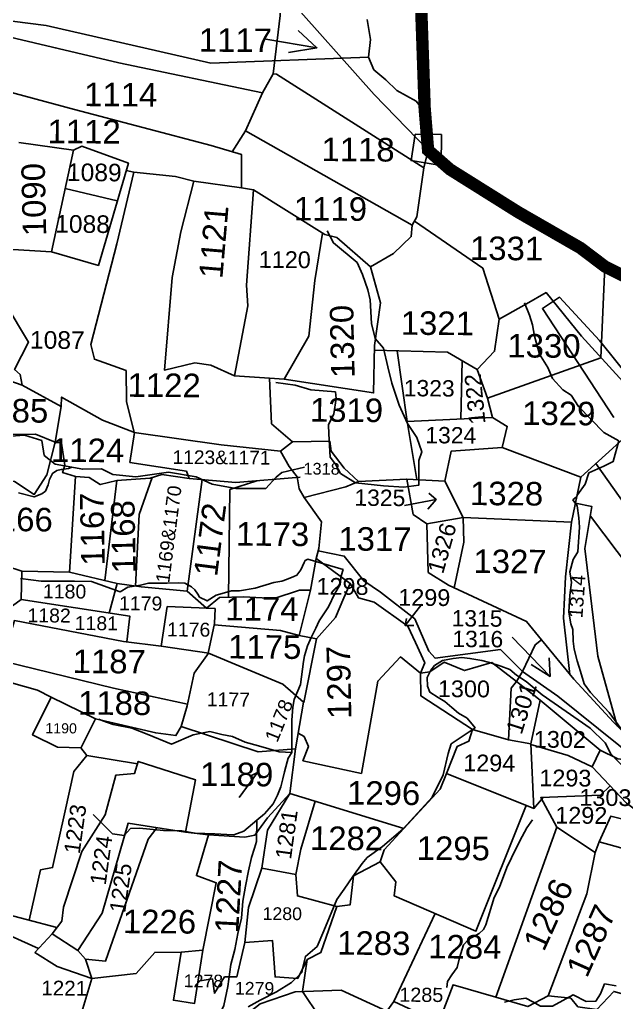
# Model space of a CAD drawing. Header units: inches. Extents: x 215816 to 245985, y 1583903 to 1595496.
# Drawn here: x 227749 to 228231, y 1586894 to 1587689 of the extents above; entities that cross this region are included whole.
import ezdxf

# ---------------------------------------------------------------- set-up
doc = ezdxf.new("R2010")
doc.units = ezdxf.units.IN
doc.header["$MEASUREMENT"] = 0
doc.linetypes.add('ACAD_ISO03W100', pattern=[30, 12, -18])
for name, color, linetype in [('BOUNDRY STONES', 240, 'Continuous'), ('PLOTS', 7, 'Continuous'), ('PLOTS NO', 7, 'Continuous'), ('ROADS', 1, 'Continuous'), ('STREAMS', 4, 'Continuous'), ('VILLAGE BOUNDRY', 5, 'Continuous')]:
    doc.layers.add(name, color=color, linetype=linetype)
doc.styles.get("Standard").update_dxf_attribs({"font": 'arial.ttf'})

msp = doc.modelspace()

# ---------------------------------------------------------------- linework, layer by layer
at = {"layer": 'BOUNDRY STONES', "color": 0}
for points in [[(227966.82772, 1587662.26399), (227989.88078, 1587665.99579), (227974.7476, 1587679.91989)], [(227989.88078, 1587665.99579), (227948.48363, 1587673.02281)], [(228086.45513, 1587300.42553), (228060.91483, 1587295.64878)], [(228079.66892, 1587292.68056), (228086.45513, 1587300.42553), (228080.56162, 1587305.58947)], [(228061.28295, 1587198.5812), (228074.86803, 1587215.84231)], [(228062.38621, 1587204.24133), (228061.28295, 1587198.5812), (228068.36761, 1587198.5305)], [(228178.59947, 1587157.35698), (228148.00677, 1587189.1043)], [(228163.43587, 1587167.03029), (228178.59947, 1587157.35698), (228177.99747, 1587172.23985)], [(227941.75792, 1587079.69951), (227927.08731, 1587059.2579)], [(227935.35636, 1587076.2028), (227941.75792, 1587079.69951), (227944.39694, 1587074.86815)]]:
    msp.add_lwpolyline(points, dxfattribs=at)
at = {"layer": 'BOUNDRY STONES'}
msp.add_lwpolyline([(228069.44069, 1587595.99312), (228090.69469, 1587595.84102), (228090.51471, 1587570.69045), (228066.10049, 1587574.76193)], close=True, dxfattribs=at)
at = {"layer": 'PLOTS'}
for points in [[(227168.65178, 1587955.56994), (227268.46807, 1587938.12159), (227453.44707, 1587905.7864), (227662.87588, 1587821.75812), (227963.58087, 1587710.06199), (228036.35495, 1587628.23467), (228079.91083, 1587583.14887), (228076.56616, 1587568.85406), (227957.14651, 1587644.60827), (227954.45274, 1587644.93644), (227960.2102, 1587692.19638), (227960.45845, 1587711.2218)], [(227954.45274, 1587644.93644), (227945.82701, 1587629.67777), (227829.64033, 1587653.84133), (227692.32782, 1587686.21089), (227517.51154, 1587748.54251), (227479.61929, 1587768.66922), (227422.16993, 1587827.15318), (227453.68183, 1587905.69221)], [(227890.20527, 1587558.17831), (227928.80116, 1587552.59974), (227928.82879, 1587579.70654), (227904.40911, 1587586.92854), (227793.7276, 1587616.0202), (227680.53181, 1587646.59507)], [(227921.45263, 1587581.888), (227932.11291, 1587598.71714), (227945.82701, 1587629.67777)], [(227932.11291, 1587598.71714), (228067.06085, 1587522.37564), (228070.87828, 1587529.12365), (228076.56616, 1587568.85406)], [(227748.72493, 1587589.46513), (227792.83849, 1587583.10013), (227775.21556, 1587501.00115), (227734.79987, 1587503.33485)], [(227775.21556, 1587501.00115), (227813.07604, 1587489.92062), (227837.31091, 1587572.72749), (227799.78789, 1587586.30385), (227792.83849, 1587583.10013)], [(227835.57555, 1587566.79801), (227841.63793, 1587565.37744), (227828.07345, 1587507.49001), (227807.01315, 1587425.98171), (227809.92261, 1587413.98729), (227821.37527, 1587409.91413), (227835.54498, 1587404.87464), (227835.80811, 1587379.79978), (227842.11908, 1587354.80952), (227912.48525, 1587344.63172), (227960.37357, 1587339.63261), (227970.24562, 1587347.21183), (227953.04415, 1587361.80304), (227951.63791, 1587398.61642), (227923.19746, 1587400.64924), (227903.9552, 1587409.10202), (227891.15585, 1587411.02292), (227866.48665, 1587405.21262), (227872.83736, 1587480.0603), (227879.9265, 1587517.00929), (227890.20527, 1587558.17831), (227875.35698, 1587561.88552), (227841.63793, 1587565.37744)], [(227786.16795, 1587552.02446), (227828.34081, 1587542.07801)], [(227923.19746, 1587400.64924), (227934.12445, 1587457.10225), (227933.07043, 1587474.05798), (227938.58534, 1587551.18556)], [(227928.80116, 1587552.59974), (227938.58534, 1587551.18556), (227996.29822, 1587515.01939), (228005.93133, 1587512.45594), (228033.21853, 1587488.81226), (228051.93211, 1587499.48793), (228066.3409, 1587513.18772), (228067.06085, 1587522.37564)], [(228068.96956, 1587525.74964), (228124.27251, 1587487.64734), (228137.46563, 1587446.42211), (228159.52013, 1587458.9031), (228175.41776, 1587467.89981), (228204.00296, 1587432.53502), (228265.49498, 1587365.10044), (228295.36289, 1587377.36206)], [(227951.63791, 1587398.61642), (227963.47875, 1587397.77007), (227983.50179, 1587432.59188), (227988.36938, 1587477.60079), (227994.54158, 1587516.1202)], [(227643.76784, 1587487.65106), (227666.0576, 1587482.89752), (227662.34311, 1587452.15851), (227656.0056, 1587426.92616), (227664.09131, 1587414.32316), (227686.34776, 1587408.50966), (227706.00125, 1587411.02987), (227723.41325, 1587402.59018), (227751.46611, 1587392.91034), (227749.69876, 1587401.73694), (227745.23342, 1587405.59375), (227756.54141, 1587427.79715), (227737.6332, 1587459.26366), (227721.42297, 1587472.85003), (227721.30789, 1587503.28384), (227699.53421, 1587508.47445)], [(227419.36341, 1587487.33902), (227449.83548, 1587463.78661), (227468.11188, 1587449.66045), (227488.82848, 1587417.34158), (227493.37229, 1587410.25302), (227500.66258, 1587406.27319), (227553.07561, 1587387.36303), (227563.24751, 1587392.95373), (227577.87911, 1587397.82604), (227594.54054, 1587398.39328), (227629.49769, 1587399.58339), (227646.46932, 1587396.97), (227652.52731, 1587376.45985), (227662.9014, 1587362.31269), (227713.19134, 1587358.69206), (227730.79613, 1587357.4246), (227738.73795, 1587353.01735), (227762.26702, 1587353.36384), (227778.13677, 1587346.87284)], [(228033.21853, 1587488.81226), (228041.32777, 1587459.55887), (228036.54833, 1587425.19332), (228035.76891, 1587386.72167), (227963.47875, 1587397.77007)], [(228223.07264, 1587488.99419), (228219.79701, 1587415.21464), (228127.86943, 1587382.42065), (228119.61823, 1587405.55028), (228133.74529, 1587420.5113), (228137.46563, 1587446.42211)], [(228036.46911, 1587421.28269), (228095.61179, 1587419.68631), (228119.61823, 1587405.55028)], [(228054.99977, 1587420.78251), (228062.91097, 1587363.48355), (228131.97291, 1587366.74783), (228127.86943, 1587382.42065)], [(228106.4321, 1587365.54061), (228107.61501, 1587412.6183)], [(227976.25514, 1587318.65053), (227924.37886, 1587314.11147), (227886.58007, 1587317.60138), (227884.24936, 1587323.37494), (227838.55554, 1587330.47471), (227842.33183, 1587354.77875), (227816.43621, 1587364.66637), (227783.31147, 1587383.40894), (227782.91811, 1587375.79233), (227751.46611, 1587392.91034)], [(227782.91811, 1587375.79233), (227778.13677, 1587346.87284), (227783.16809, 1587346.041), (227785.79536, 1587328.02345), (227784.0872, 1587322.22814), (227794.42329, 1587319.1816), (227805.57639, 1587318.34933), (227814.51415, 1587312.52849), (227828.09165, 1587315.81775), (227854.87508, 1587317.82723), (227864.55248, 1587320.63642), (227886.58007, 1587317.60138)], [(228131.97291, 1587366.74783), (228144.00961, 1587359.57505), (228139.8482, 1587342.45032), (228203.40477, 1587318.45126), (228237.70941, 1587349.49511), (228265.49498, 1587365.10044)], [(228070.89621, 1587316.59806), (228062.91097, 1587363.48355)], [(227751.01124, 1587242.51729), (227711.27552, 1587255.41943), (227712.81662, 1587280.65722), (227686.07257, 1587291.14229), (227688.6283, 1587322.39365), (227745.1285, 1587314.99741), (227761.18439, 1587304.58875), (227771.41969, 1587320.37722), (227778.13677, 1587346.87284)], [(227970.24562, 1587347.21183), (228000.41303, 1587347.62702), (228001.51939, 1587339.57256), (228012.11605, 1587325.73856), (228023.47671, 1587315.074), (228013.38503, 1587310.70125), (227979.64852, 1587302.15857), (227975.46213, 1587309.06765), (227974.04998, 1587318.92019), (227967.35105, 1587327.21344), (227960.37357, 1587339.63261)], [(228093.40417, 1587315.359), (228098.57659, 1587339.51203), (228139.8482, 1587342.45032)], [(228211.2535, 1587287.04129), (228297.69261, 1587172.69561), (228313.33048, 1587191.76429), (228215.63148, 1587329.51577)], [(227789.66351, 1587241.6621), (227794.42329, 1587319.1816)], [(227843.07471, 1587230.48695), (227846.06549, 1587288.45015), (227856.69084, 1587318.35432)], [(227897.12235, 1587316.62803), (227884.97375, 1587226.21623)], [(228062.59766, 1587317.05489), (228023.47671, 1587315.074)], [(228108.32515, 1587285.8569), (228093.40417, 1587315.359), (228062.59766, 1587317.05489), (228067.74468, 1587288.43162), (228078.94622, 1587280.7187)], [(228108.32515, 1587285.8569), (228196.01928, 1587282.16063), (228203.40477, 1587318.45126)], [(227818.28633, 1587234.95559), (227828.09165, 1587315.81775)], [(227918.31102, 1587221.27694), (227919.52423, 1587308.49605), (227941.2617, 1587315.58868)], [(227989.37624, 1587252.69371), (227991.51005, 1587260.78097), (227993.62591, 1587282.43766), (227979.64852, 1587302.15857)], [(228232.88321, 1587117.4129), (228217.22771, 1587173.74417), (228206.77927, 1587260.78128), (228212.56313, 1587294.72779), (228199.13304, 1587297.46094)], [(228171.69987, 1587187.0328), (228159.58266, 1587201.83773), (228096.35414, 1587231.28161), (228079.95673, 1587241.42816), (228078.94622, 1587280.7187), (228108.32515, 1587285.8569), (228108.92075, 1587265.93433), (228101.13263, 1587229.05639)], [(228196.01928, 1587282.16063), (228191.09156, 1587237.85944), (228189.37558, 1587204.41617), (228194.6618, 1587158.97769)], [(227990.99795, 1587258.84006), (228012.03193, 1587254.72251), (228027.80551, 1587234.55165), (228041.36538, 1587225.54171), (228069.23902, 1587203.78564), (228080.48388, 1587177.73293), (228085.51838, 1587172.04837), (228138.39811, 1587179.16289), (228156.26516, 1587161.39786), (228151.48059, 1587153.22078), (228131.52006, 1587168.58004), (228109.32682, 1587162.05289), (228092.99624, 1587168.85572), (228081.40605, 1587161.09987), (228073.78445, 1587159.88642), (228057.50005, 1587173.14442), (228039.21551, 1587153.54367), (228025.98951, 1587078.77592), (227978.65619, 1587089.14364), (227983.00551, 1587100.52481), (227979.60383, 1587108.73374), (227974.73248, 1587111.29038)], [(227989.4834, 1587187.71941), (228004.95808, 1587204.93456), (228011.76167, 1587220.79387), (228016.80373, 1587232.54705), (227989.37624, 1587252.69371), (227984.69168, 1587227.24097)], [(227750.50315, 1587219.55288), (227751.01124, 1587242.51729), (227789.66351, 1587241.6621), (227828.22281, 1587232.62741), (227821.869, 1587208.57507)], [(227828.22281, 1587232.62741), (227847.58104, 1587229.8375), (227884.97375, 1587226.21623), (227900.64108, 1587212.53878), (227911.00523, 1587221.07306), (227930.73348, 1587221.62361), (227955.22954, 1587220.41998), (227975.92414, 1587227.07317), (227984.69168, 1587227.24097), (227975.54512, 1587190.49675), (227989.4834, 1587187.71941), (227979.24291, 1587136.32659)], [(228016.80373, 1587232.54705), (228023.7123, 1587220.89195), (228036.23532, 1587217.29823), (228063.41029, 1587198.10758), (228069.58947, 1587184.78451), (228077.17443, 1587168.43043), (228073.78445, 1587159.88642)], [(227743.6247, 1587214.42793), (227750.50315, 1587219.55288), (227838.53119, 1587206.01202), (227836.07713, 1587185.21646)], [(227902.45673, 1587176.09849), (227863.91736, 1587181.93106), (227868.74503, 1587213.8305), (227907.53982, 1587212.25939), (227907.04695, 1587200.0891), (227902.01869, 1587176.16479)], [(227741.93315, 1587191.80889), (227745.10442, 1587202.55838), (227833.42465, 1587185.52947), (227863.91736, 1587181.93106)], [(227906.82361, 1587199.02648), (227960.44617, 1587194.51076), (227975.54512, 1587190.49675)], [(228250.76395, 1587088.38083), (228255.95665, 1587094.68007), (228229.93515, 1587120.31744), (228197.88876, 1587155.03495), (228171.69987, 1587187.0328), (228166.65295, 1587182.90212), (228156.26516, 1587161.39786)], [(227810.62276, 1587123.07754), (227859.45121, 1587111.59299), (227875.74988, 1587109.46124), (227880.01805, 1587116.75825), (227921.75442, 1587103.08342), (227942.48441, 1587096.29128), (227972.49748, 1587098.69013), (227979.18266, 1587136.37914), (227962.24136, 1587151.15549), (227930.07634, 1587164.5752), (227902.08182, 1587176.25491), (227890.63331, 1587159.9114), (227884.94441, 1587133.38975), (227880.01805, 1587116.75825)], [(227774.90662, 1587140.59161), (227763.69487, 1587146.08949), (227731.84047, 1587155.07395), (227735.93315, 1587169.58456), (227825.37374, 1587147.74863), (227885.26861, 1587134.90116)], [(228073.78445, 1587159.88642), (228074.08843, 1587141.5592), (228115.78465, 1587114.33423), (228144.88289, 1587106.0111), (228147.21222, 1587147.85978), (228151.48059, 1587153.22078), (228170.52757, 1587138.05578), (228163.12912, 1587102.74524), (228144.88289, 1587106.0111)], [(228219.19502, 1587097.51157), (228233.47724, 1587090.58891), (228250.76395, 1587088.38083), (228184.87239, 1587141.29594), (228156.26516, 1587161.39786)], [(227803.7565, 1587093.24074), (227798.83693, 1587099.5691), (227779.96044, 1587100.07056), (227759.86786, 1587109.92332), (227774.90662, 1587140.59161), (227810.62276, 1587123.07754), (227798.99516, 1587099.36556)], [(228163.01728, 1587102.21148), (228193.37566, 1587093.44155), (228212.68561, 1587084.08193), (228219.19502, 1587097.51157), (228170.52757, 1587138.05578)], [(228165.50296, 1587050.52952), (228094.72886, 1587078.75644), (228103.47183, 1587100.67792), (228112.75133, 1587104.80796), (228115.78465, 1587114.33423)], [(228173.01131, 1587059.29618), (228165.50296, 1587050.52952), (228163.12912, 1587102.74524)], [(227982.11133, 1586928.15475), (227974.46971, 1586912.85327), (227956.10093, 1586914.18916), (227953.90183, 1586943.71272), (227931.7183, 1586942.06036), (227934.50891, 1586970.34825), (227945.28169, 1587002.1878), (227950.02157, 1587032.94532), (227968.00971, 1587062.62555), (227972.49748, 1587098.69013)], [(227756.96943, 1586960.09397), (227766.24292, 1587000.88299), (227775.97044, 1587002.64527), (227786.20724, 1587048.6683), (227793.28562, 1587080.49155), (227803.7565, 1587093.24074), (227844.73147, 1587086.54735)], [(227883.4409, 1587031.25055), (227891.63382, 1587073.7233), (227845.3646, 1587088.52631), (227842.22436, 1587078.71097), (227827.13729, 1587077.2991), (227818.6297, 1587045.43964), (227799.71899, 1587015.53206), (227784.72367, 1586970.70783), (227783.54269, 1586959.35864), (227775.59532, 1586949.10272)], [(228094.72886, 1587078.75644), (228089.69223, 1587066.12796), (228060.17991, 1587034.22974), (228044.34914, 1587017.11913), (228041.02255, 1587007.21554), (228053.91311, 1586991.15501), (228052.3457, 1586979.83992), (228118.67421, 1586951.10765), (228159.31159, 1587052.99882)], [(228212.68561, 1587084.08193), (228240.45151, 1587054.85747), (228287.39559, 1587020.35685), (228325.39336, 1586977.84468), (228338.41015, 1586979.42263), (228340.20023, 1586964.65598), (228357.74341, 1586959.06498)], [(227902.30544, 1587029.10051), (227931.50739, 1587027.37329), (227939.73251, 1587028.97991), (227950.06875, 1587042.82474), (227968.00971, 1587062.62555)], [(227968.00971, 1587062.62555), (227987.5513, 1587056.76474), (228060.17991, 1587034.22974)], [(228218.30015, 1587023.39374), (228215.04013, 1587014.89632), (228183.97348, 1587035.35748), (228171.13888, 1587059.21604), (228219.45956, 1587061.28403), (228227.28336, 1587068.71735)], [(228005.91847, 1586971.04167), (227974.15512, 1586979.76269), (227972.74239, 1586997.1429), (227976.79026, 1587017.47846), (227988.48848, 1587056.48367)], [(227897.566, 1586935.8025), (227908.44475, 1586990.31162), (227892.35508, 1586996.19778), (227902.30544, 1587029.10051), (227883.4409, 1587031.25055), (227837.11778, 1587038.54323), (227816.04667, 1586965.73505), (227796.39361, 1586935.3979)], [(228330.75465, 1586948.79388), (228286.83348, 1586994.12334), (228271.83035, 1587000.54371), (228256.49806, 1587012.90816), (228218.30015, 1587023.39374), (228227.73803, 1587044.12212), (228268.30412, 1587034.38774)], [(227802.57702, 1586928.5757), (227818.70141, 1586926.88008), (227853.31955, 1587025.73737), (227860.27934, 1587034.89689)], [(228085.50995, 1586965.47378), (228052.13152, 1586894.37676), (228084.12585, 1586879.35614), (228090.40495, 1586882.37885), (228100.08352, 1586907.80465), (228134.83254, 1586897.69296), (228183.97348, 1587035.35748)], [(228134.83254, 1586897.69296), (228160.66295, 1586890.17651), (228177.14259, 1586898.90154), (228208.47371, 1586981.36415), (228215.04013, 1587014.89632)], [(227955.89932, 1586836.98901), (227958.77282, 1586868.64226), (227979.7797, 1586853.40962), (227992.03519, 1586881.92642), (227978.34987, 1586902.22782), (227982.11133, 1586928.15475), (227992.99794, 1586933.79773), (228005.91847, 1586971.04167), (228016.77507, 1586972.46948), (228019.65451, 1586995.93468), (228041.02255, 1587007.21554)], [(227945.28169, 1587002.1878), (227972.74239, 1586997.1429)], [(228177.14259, 1586898.90154), (228195.40122, 1586896.99342), (228201.15739, 1586889.84058), (228216.56638, 1586887.86529), (228230.20234, 1586902.45674), (228246.03525, 1586898.03), (228257.36052, 1586938.53653), (228273.58544, 1586999.79264)], [(227779.56901, 1586954.23068), (227754.77365, 1586960.66365), (227730.07456, 1586967.07164), (227742.57813, 1586947.01179), (227764.61044, 1586937.127)], [(227602.73796, 1586890.61264), (227592.28183, 1586893.73529), (227602.91882, 1586927.02521), (227647.3594, 1586895.25258), (227694.7187, 1586861.39321), (227721.03829, 1586839.33879), (227760.06578, 1586831.67758), (227782.16331, 1586871.45456), (227796.30437, 1586875.20029), (227807.77972, 1586912.78422), (227802.57702, 1586928.5757), (227796.39361, 1586935.3979), (227775.59532, 1586949.10272), (227761.73961, 1586933.99723), (227779.80421, 1586922.51024), (227807.77972, 1586912.78422), (227843.73647, 1586916.92344), (227858.7063, 1586934.03607), (227879.97068, 1586934.25027), (227873.82617, 1586895.27504), (227890.75601, 1586892.60603), (227897.566, 1586935.8025), (227879.97068, 1586934.25027)], [(227893.62323, 1586910.7931), (227905.3151, 1586912.54), (227907.0398, 1586900.99673), (227915.18564, 1586914.17461), (227925.04382, 1586914.10406), (227931.7183, 1586942.06036)], [(228118.77437, 1586813.23406), (228053.40584, 1586839.43784), (228014.99673, 1586844.56205), (227955.89932, 1586836.98901), (227905.19335, 1586844.999), (227917.88913, 1586871.76623), (227943.9775, 1586892.28266), (227972.22779, 1586901.96581), (228009.56505, 1586903.56376), (228046.58229, 1586886.5125), (228052.13152, 1586894.37676)]]:
    msp.add_lwpolyline(points, dxfattribs=at)
at = {"layer": 'ROADS'}
for points in [[(227432.55146, 1587803.4761), (227485.58106, 1587751.25196), (227631.601, 1587701.55855), (227715.42924, 1587691.02303), (227770.73437, 1587684.07229), (227904.08812, 1587653.61189), (228031.73724, 1587658.33702)], [(228230.30767, 1587366.87593), (228172.41452, 1587455.02214), (228186.21809, 1587464.08812), (228218.70485, 1587429.23141), (228260.33047, 1587376.9825)]]:
    msp.add_lwpolyline(points, dxfattribs=at)
at = {"layer": 'STREAMS'}
msp.add_lwpolyline([(228030.59706, 1587689.03646), (228033.18095, 1587672.82847), (228031.73724, 1587658.33702), (228035.93947, 1587648.18852), (228045.78072, 1587640.02334), (228054.71881, 1587631.41495), (228070.1813, 1587622.75982), (228075.98095, 1587615.74784), (228079.77504, 1587611.44847)], dxfattribs=at)
at = {"layer": 'STREAMS', "color": 4}
for points in [[(227956.5815, 1587395.22602), (227972.3511, 1587393.09072), (227985.07229, 1587389.15698), (228004.89357, 1587387.59939), (228005.46292, 1587382.33694), (228003.55209, 1587369.81133), (227999.44107, 1587360.94192), (227999.59146, 1587353.65995), (228000.67098, 1587334.84335), (228004.87997, 1587329.15033), (228009.07609, 1587321.63722), (228021.16409, 1587314.06755), (228043.81104, 1587311.47859), (228060.19501, 1587310.35005), (228072.34974, 1587312.08333), (228072.49302, 1587332.10466), (228074.76815, 1587338.96476), (228070.8049, 1587350.72344), (228063.19624, 1587362.10368), (228056.62253, 1587376.71245), (228050.47823, 1587394.75633), (228047.33443, 1587407.92481), (228043.79916, 1587422.91635), (228037.17769, 1587430.85134), (228034.0252, 1587442.8064), (228032.94925, 1587461.96899), (228031.18588, 1587470.07147), (228026.82361, 1587482.64197), (228022.44125, 1587492.38112), (228003.32841, 1587508.09084), (227998.13657, 1587517.83586)], [(228157.91364, 1587459.66098), (228161.90789, 1587449.67761), (228164.49522, 1587441.93909), (228166.05599, 1587432.7858), (228170.01681, 1587418.13012), (228176.85094, 1587407.31383), (228180.64919, 1587398.34768), (228188.91947, 1587389.34953), (228195.59684, 1587385.03541), (228201.62966, 1587375.85012), (228222.2123, 1587354.57437), (228234.15882, 1587347.98784), (228229.60434, 1587331.20667), (228222.05556, 1587327.40065), (228210.02328, 1587322.00146), (228206.90874, 1587312.88163), (228200.95288, 1587304.39165), (228199.92488, 1587302.77375), (228197.06014, 1587300.15317), (228200.48091, 1587295.25291), (228201.83551, 1587285.69481), (228202.38993, 1587277.97084), (228201.02797, 1587258.07109), (228197.32542, 1587252.00284), (228194.61161, 1587242.06748), (228195.97202, 1587233.32192), (228194.67823, 1587222.9701), (228193.75432, 1587209.23299), (228195.31364, 1587199.87656), (228197.10952, 1587195.19108), (228197.24592, 1587185.84484), (228198.21577, 1587179.33686), (228200.58819, 1587169.97461), (228203.37297, 1587161.42201), (228206.3494, 1587151.24278), (228211.38184, 1587144.29943), (228226.51242, 1587128.14163), (228251.82492, 1587093.23716)], [(227730.75845, 1587351.01876), (227753.38494, 1587352.67295), (227767.28473, 1587348.13406), (227769.1291, 1587336.13164), (227777.96251, 1587329.00571), (227800.34655, 1587325.01148), (227815.49228, 1587325.30665), (227824.74689, 1587320.59919), (227843.31064, 1587318.85204), (227869.78775, 1587322.49661), (227892.17324, 1587318.70411), (227905.05334, 1587312.76004), (227924.21127, 1587309.39427), (227948.64336, 1587309.42117), (227956.98786, 1587318.64391), (227961.6592, 1587322.44453), (227979.94637, 1587326.55497)], [(227748.30736, 1587305.89017), (227761.06801, 1587302.56322), (227767.22263, 1587305.07368), (227770.13489, 1587307.0964), (227772.38849, 1587312.35948), (227773.61344, 1587316.77851), (227775.86338, 1587321.53076), (227779.46111, 1587324.05952), (227782.87506, 1587324.71622), (227783.5581, 1587324.88161), (227788.84697, 1587325.52498), (227791.75539, 1587326.54449)], [(227749.96741, 1587236.62468), (227766.70781, 1587234.27275), (227793.79927, 1587234.35789), (227807.48349, 1587234.25996), (227830.59997, 1587225.77156), (227836.97591, 1587229.55655), (227847.16393, 1587231.17805), (227853.67725, 1587232.82594), (227868.65831, 1587232.71873), (227877.98821, 1587232.93437), (227883.07615, 1587232.89796), (227888.42449, 1587229.75318), (227891.23482, 1587227.47386), (227893.46982, 1587223.78655), (227894.86708, 1587221.51725), (227900.98147, 1587218.35556), (227908.51945, 1587223.17514), (227920.92059, 1587226.53713), (227927.25263, 1587226.49181), (227939.93336, 1587228.70161), (227954.93312, 1587233.19527), (227961.56121, 1587234.29811), (227965.31334, 1587235.70906), (227971.37609, 1587238.25383), (227973.68688, 1587239.38747), (227976.88377, 1587243.67807), (227979.51548, 1587249.41061), (227980.39129, 1587251.12966), (227982.70208, 1587252.26339), (228011.0453, 1587243.73631), (228009.61956, 1587238.6568), (228008.64363, 1587231.72328), (228004.42256, 1587224.35024), (227999.25221, 1587213.74506), (227991.75949, 1587202.23111), (227988.93765, 1587196.2362), (227985.64615, 1587189.31916), (227982.35134, 1587181.93958), (227979.97947, 1587174.09056), (227979.0201, 1587169.47036), (227976.74501, 1587150.68199), (227971.53333, 1587138.61627), (227970.55821, 1587132.57174), (227969.54978, 1587121.87241), (227969.49648, 1587114.42473), (227969.72189, 1587095.8331), (227959.4128, 1587096.3752), (227942.57179, 1587101.17884), (227931.81086, 1587104.06577), (227921.53194, 1587108.82255), (227913.10482, 1587110.28782), (227903.27791, 1587112.69975), (227889.66433, 1587109.98724), (227872.26741, 1587102.61859), (227852.63723, 1587110.72054), (227840.0148, 1587115.49399), (227825.03512, 1587118.41112), (227816.61787, 1587121.28128), (227813.34671, 1587122.70966)], [(227934.41393, 1586890.04369), (227944.11377, 1586895.28348), (227957.20564, 1586901.94703), (227969.33825, 1586909.58271), (227977.60947, 1586917.7287), (227978.6069, 1586922.06549), (227980.6014, 1586930.73908), (227990.21167, 1586938.83388), (227995.53048, 1586951.39478), (228006.17046, 1586976.824), (228012.07368, 1586985.07867), (228018.91491, 1586995.47764), (228026.67893, 1587005.8701), (228030.71254, 1587010.75793), (228042.93058, 1587019.73605), (228059.55365, 1587033.76587), (228083.34175, 1587059.53503), (228092.1255, 1587077.55116), (228096.18297, 1587094.81508), (228098.59938, 1587102.6582), (228101.76336, 1587104.99372), (228117.87987, 1587115.83095), (228111.5564, 1587123.52307), (228104.57026, 1587127.71508), (228099.18079, 1587132.21436), (228093.47454, 1587137.03443), (228088.07595, 1587140.25932), (228081.40869, 1587144.44904), (228079.53157, 1587149.56041), (228079.26286, 1587156.57189), (228082.17412, 1587162.28623), (228085.07153, 1587166.08889), (228091.47936, 1587170.18513), (228100.10126, 1587171.71651), (228107.12404, 1587172.6221), (228113.81655, 1587171.93698), (228123.37227, 1587170.27551), (228129.73889, 1587168.63687), (228138.64774, 1587165.70549), (228145.96221, 1587162.7856), (228151.35169, 1587158.28641), (228159.28778, 1587153.13167), (228172.28763, 1587142.52422), (228211.11858, 1587115.36079), (228223.3494, 1587103.48182), (228227.90517, 1587094.73383), (228239.61915, 1587082.34589)], [(227808.87062, 1587045.7119), (227824.4148, 1587029.95858), (227833.89315, 1587028.46877), (227839.15261, 1587034.11912), (227846.27257, 1587034.54216), (227865.71056, 1587032.5071), (227880.41784, 1587032.40185), (227891.31629, 1587030.4278), (227907.4435, 1587029.8384), (227916.92864, 1587029.29653), (227922.62189, 1587029.25579), (227930.70746, 1587032.04196), (227941.20942, 1587040.97283), (227947.41431, 1587046.14252), (227951.24029, 1587050.38115), (227954.58837, 1587054.14921), (227957.96037, 1587061.23505), (227960.85431, 1587067.8504), (227962.32511, 1587074.47594), (227963.78913, 1587080.15345), (227965.7446, 1587088.19759), (227966.71377, 1587091.0346), (227969.72189, 1587095.8331)], [(227868.29808, 1586847.24927), (227869.8141, 1586857.79307), (227881.86013, 1586863.4639), (227892.43785, 1586865.30722), (227895.81639, 1586867.68181), (227903.5303, 1586871.94447), (227909.20494, 1586879.67831), (227914.66324, 1586891.14875), (227917.84505, 1586906.47204), (227920.27528, 1586924.10262), (227923.43513, 1586936.35687), (227925.83242, 1586949.38395), (227928.99226, 1586961.63811), (227929.85914, 1586975.44341), (227932.25094, 1586987.70316), (227934.64274, 1586999.96291), (227937.02356, 1587010.68809), (227939.38259, 1587018.34424), (227940.95693, 1587023.70408), (227941.20942, 1587040.97283)], [(228095.19876, 1586905.67489), (228095.64267, 1586910.38656), (228099.1692, 1586915.89617), (228103.51901, 1586921.80989), (228105.42063, 1586929.58605), (228108.57218, 1586940.01819), (228112.91319, 1586944.70197), (228121.1513, 1586949.35794), (228124.86539, 1586952.40621), (228126.53413, 1586956.28919), (228133.46106, 1586978.379), (228137.83532, 1586986.84816), (228143.69287, 1587002.79578), (228147.44054, 1587010.5588), (228152.02046, 1587019.95572), (228156.17846, 1587027.71574), (228159.71656, 1587034.86519), (228164.47964, 1587041.18595)], [(228232.02303, 1586906.95067), (228222.80341, 1586908.45165), (228219.46445, 1586900.48077), (228215.72983, 1586894.56265), (228207.7277, 1586894.20992), (228197.30525, 1586899.61435), (228180.62534, 1586890.50895), (228170.98364, 1586890.37302), (228164.65026, 1586893.90319), (228159.13429, 1586897.01759), (228149.68896, 1586895.65026), (228141.67494, 1586893.65761)]]:
    msp.add_lwpolyline(points, dxfattribs=at)
at = {"layer": 'VILLAGE BOUNDRY', "linetype": 'ACAD_ISO03W100', "const_width": 10}
msp.add_lwpolyline([(228049.89513, 1588143.92484), (228051.19808, 1588088.96423), (228055.74832, 1588001.73422), (228066.36574, 1587841.63722), (228074.13038, 1587704.06579), (228077.15502, 1587616.73066), (228079.91083, 1587583.14887), (228097.63345, 1587567.59396), (228153.02942, 1587532.87504), (228203.20014, 1587504.03614), (228223.07264, 1587488.99419), (228275.47911, 1587462.68595)], dxfattribs=at)

# ---------------------------------------------------------------- texts
at = {"layer": 'PLOTS NO'}
for s, height, rotation, p in [('1117', 19.062325, 359.58998577, (227894.27217, 1587662.88458)), ('1114', 19.062325, 359.58998577, (227801.49711, 1587618.81299)), ('1112', 19.062325, 359.58998577, (227771.87979, 1587588.84701)), ('1118', 19.062325, 359.58998577, (227993.53757, 1587574.35308)), ('1090', 19.062325, 91.18112604, (227770.89192, 1587513.75701)), ('1089', 14.245144, 359.58998577, (227787.60188, 1587558.21218)), ('1119', 19.062325, 359.58998577, (227971.23058, 1587526.36777)), ('1088', 14.245144, 359.58998577, (227778.09245, 1587516.44527)), ('1121', 19.062325, 85.09953385, (227913.39942, 1587478.7232)), ('1331', 19.062325, 359.58998577, (228113.76491, 1587494.35907)), ('1120', 13.552992, 359.58998577, (227942.81916, 1587487.99012)), ('1320', 19.062325, 91.18112604, (228020.52633, 1587398.96431)), ('1321', 19.062325, 359.58998577, (228057.71424, 1587433.82891)), ('1087', 14.245144, 359.58998577, (227757.67208, 1587422.59984)), ('1330', 19.062325, 359.58998577, (228144.02046, 1587415.4987)), ('1122', 19.062325, 359.58998577, (227836.65608, 1587383.60447)), ('1323', 13.246371, 359.58998577, (228060.20933, 1587384.04223)), ('1322', 13.246371, 95.49612688, (228126.38965, 1587361.89886)), ('1085', 19.062325, 359.58998577, (227713.22953, 1587363.06444)), ('1319', 19.062325, 359.58998577, (227984.23516, 1587363.50442)), ('1329', 19.062325, 359.58998577, (228156.02824, 1587360.85803)), ('1324', 13.246371, 359.58998577, (228077.64976, 1587346.0125)), ('1124', 19.062325, 359.58998577, (227774.63969, 1587330.97707)), ('1123&1171', 11.078269, 359.58998577, (227873.1115, 1587329.29312)), ('1318', 9.454737, 359.58998577, (227979.00678, 1587320.74602)), ('1169&1170', 11.078269, 82.65563687, (227870.38124, 1587232.47871)), ('1325', 13.246371, 359.58998577, (228020.25314, 1587295.41101)), ('1328', 19.062325, 359.58998577, (228113.76226, 1587295.9782)), ('1167', 19.062325, 91.18112604, (227818.32071, 1587247.07466)), ('1166', 19.062325, 359.58998577, (227716.85066, 1587275.0449)), ('1168', 19.062325, 91.18112604, (227843.42843, 1587240.90597)), ('1172', 19.062325, 82.64585526, (227909.0699, 1587237.47271)), ('1173', 19.062325, 359.58998577, (227924.35709, 1587263.16528)), ('1317', 19.062325, 359.58998577, (228007.22352, 1587259.18994)), ('1326', 13.246371, 74.33486706, (228091.98162, 1587239.60395)), ('1327', 19.062325, 359.58998577, (228116.55744, 1587241.04919)), ('1298', 13.557836, 359.58998577, (227989.54847, 1587223.53791)), ('1314', 11.290035, 85.70377056, (228204.78658, 1587204.13871)), ('1180', 11.290035, 359.58998577, (227768.14572, 1587220.55231)), ('1179', 11.290035, 359.58998577, (227829.71644, 1587210.90115)), ('1174', 19.062325, 359.58998577, (227915.77648, 1587202.68293)), ('1299', 13.557836, 359.58998577, (228055.72928, 1587214.56227)), ('1182', 11.290035, 359.58998577, (227755.60813, 1587201.15819)), ('1181', 11.290035, 359.58998577, (227793.82225, 1587194.86244)), ('1315', 13.246371, 359.58998577, (228098.90685, 1587197.78321)), ('1176', 11.290035, 359.58998577, (227868.53255, 1587189.72253)), ('1175', 19.062325, 359.58998577, (227918.03581, 1587171.88014)), ('1316', 13.246371, 359.58998577, (228099.49617, 1587181.12917)), ('1187', 19.062325, 359.58998577, (227792.19199, 1587160.07262)), ('1297', 19.062325, 91.18112604, (228017.87845, 1587123.11524)), ('1300', 13.557836, 359.58998577, (228087.79149, 1587140.64849)), ('1301', 13.557836, 72.42181333, (228155.52436, 1587109.56025)), ('1188', 19.062325, 359.58998577, (227796.55644, 1587126.42075)), ('1177', 11.290035, 359.58998577, (227900.71897, 1587133.16619)), ('1178', 11.290035, 67.95909893, (227957.84192, 1587103.22142)), ('1190', 8.186308, 359.58998577, (227770.18365, 1587111.35802)), ('1302', 13.557836, 359.58998577, (228165.43386, 1587099.70818)), ('1294', 13.557836, 359.58998577, (228108.32164, 1587080.6282)), ('1189', 19.062325, 359.58998577, (227895.33392, 1587068.71264)), ('1293', 13.557836, 359.58998577, (228169.90485, 1587068.46952)), ('1296', 19.062325, 359.58998577, (228014.25429, 1587053.5973)), ('1303', 13.557836, 359.58998577, (228202.29376, 1587052.68319)), ('1223', 12.891527, 82.05054063, (227797.89905, 1587013.12981)), ('1281', 12.891527, 82.05054063, (227968.9438, 1587008.80653)), ('1292', 13.557836, 359.58998577, (228182.79602, 1587038.26588)), ('1282', 19.062325, 359.58998577, (227984.23504, 1587016.96996)), ('1224', 12.891527, 82.05054063, (227818.94564, 1586987.88308)), ('1295', 19.062325, 359.58998577, (228070.61477, 1587008.91252)), ('1227', 19.062325, 86.9423561, (227926.30176, 1586949.17423)), ('1225', 12.891527, 82.05054063, (227834.72668, 1586965.48557)), ('1286', 19.062325, 65.58797874, (228173.5909, 1586933.8913)), ('1226', 19.062325, 359.58998577, (227832.84168, 1586949.591)), ('1280', 10.263355, 359.58998577, (227945.9248, 1586960.33098)), ('1287', 19.062325, 65.90484508, (228208.44429, 1586912.58236)), ('1283', 19.062325, 359.58998577, (228006.30036, 1586932.17919)), ('1284', 19.062325, 359.58998577, (228079.96341, 1586929.20555)), ('1221', 11.941795, 359.58998577, (227766.83498, 1586899.25404)), ('1278', 10.263355, 359.58998577, (227882.12409, 1586905.87855)), ('1279', 10.263355, 359.58998577, (227923.52884, 1586899.91423)), ('1285', 11.449532, 359.58998577, (228056.58418, 1586894.08332))]:
    msp.add_text(s, height=height, rotation=rotation, dxfattribs=at).set_placement(p)

doc.saveas('drawing.dxf')
